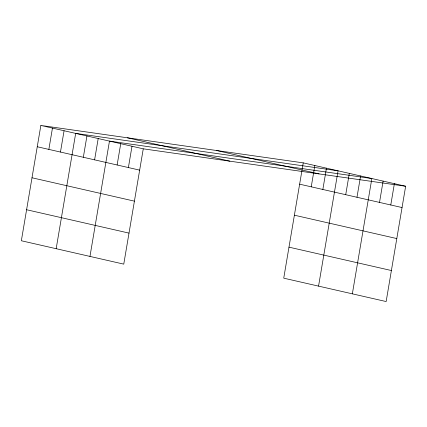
<?xml version="1.0" encoding="UTF-8"?>
<svg xmlns="http://www.w3.org/2000/svg" width="427" height="427" viewBox="0 0 427 427"><rect width="100%" height="100%" fill="white"/><g stroke="black" fill="none" stroke-linecap="round" stroke-linejoin="round"><path stroke-width="0.64" d="M40.853 125.447L21.35 240.753L123.761 264.132L143.264 148.826L40.853 125.447L303.239 162.868L405.65 186.247L386.147 301.553L283.736 278.174L303.239 162.868M48.854 149.407L52.457 128.1M60.463 152.055L64.066 130.747M56.172 248.701L75.675 133.395L338.061 170.816L318.558 286.122M83.334 157.275L86.937 135.967M94.597 159.847L98.205 138.54M89.964 256.419L109.467 141.107L371.853 178.529L352.35 293.84M117.131 164.987L120.734 143.68M128.394 167.56L131.996 146.253M311.24 186.829L314.843 165.521M322.849 189.476L326.452 168.169M345.721 194.696L349.323 173.389M356.983 197.269L360.591 175.961M379.518 202.409L383.12 181.101M390.78 204.981L394.383 183.674M143.264 148.826L405.65 186.247M216.649 150.523L319.065 173.896M127.438 137.798L229.849 161.171M299.637 184.176L402.047 207.554M37.25 146.755L139.661 170.133M294.39 215.197L396.8 238.57M32.004 177.776L134.414 201.149M288.983 247.158L391.394 270.531M26.597 209.737L129.007 233.11"/></g></svg>
